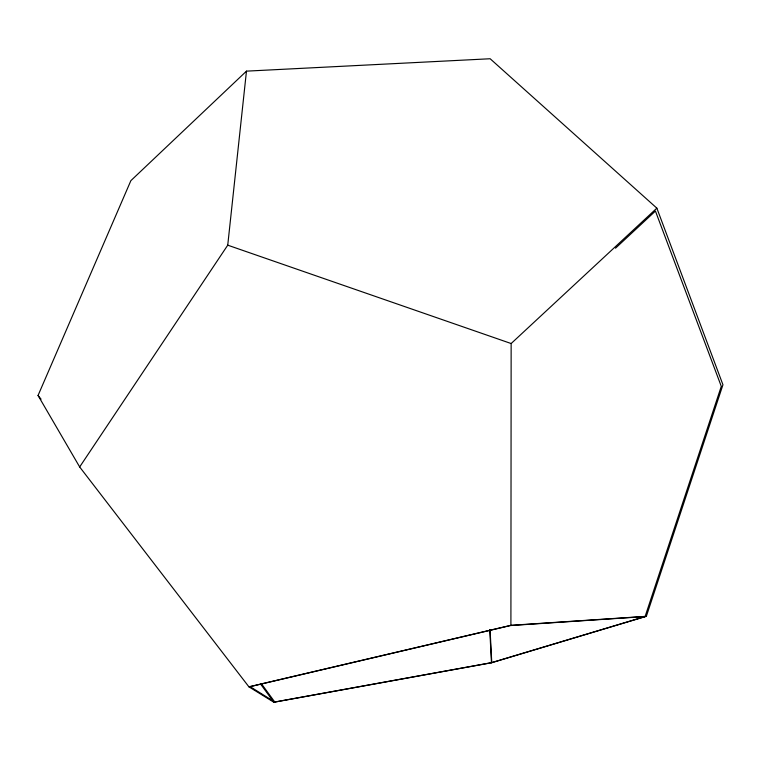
<?xml version="1.0" encoding="UTF-8"?>
<svg xmlns="http://www.w3.org/2000/svg" width="761" height="761" viewBox="0 0 761 761"><rect width="100%" height="100%" fill="white"/><g stroke="black" fill="none" stroke-linecap="round" stroke-linejoin="round"><path stroke-width="1.14" d="M248.914 686.831L510.907 625.323L511.145 343.534L656.857 208.162L490.151 58.749L246.469 71.144L130.873 180.652L38.05 395.473L79.667 466.959L248.914 686.831L273.865 702.251L491.768 662.698L646.346 616.315L722.95 384.771L656.857 208.162M79.667 466.959L227.739 245.175L246.469 71.144M645.09 616.572L510.393 625.561L250.122 686.65L274.759 702.013L491.463 662.679L645.09 616.572L721.285 386.36L655.43 211.054L615.535 248.172M510.907 625.323L646.346 616.315M227.739 245.175L511.145 343.534M38.05 395.473L41.056 399.164M261.461 683.797L274.759 702.013M260.585 684.044L273.865 702.251M490.065 629.594L491.768 662.698M489.761 629.509L491.463 662.679"/></g></svg>
